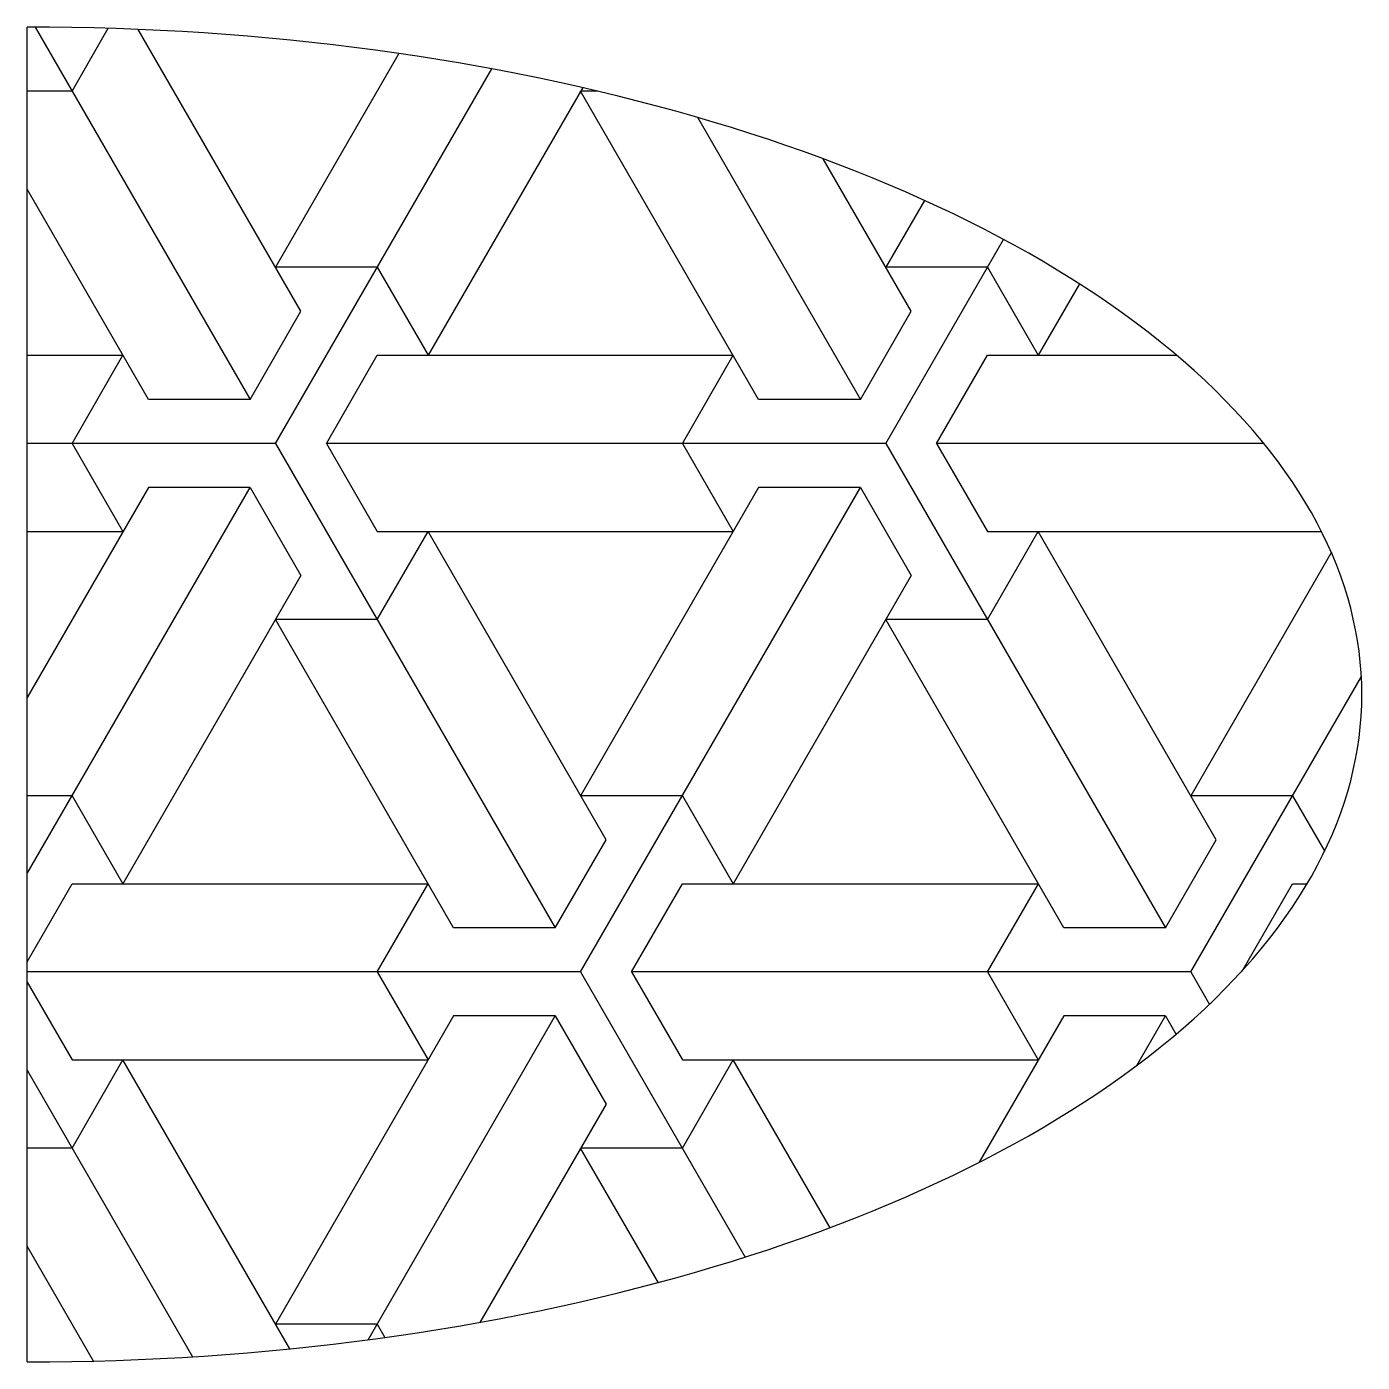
# Model space of a CAD drawing. Header units: millimetres. Extents: x 10 to 30, y 10 to 30.
import ezdxf

# ---------------------------------------------------------------- set-up
doc = ezdxf.new("R2010")
doc.units = ezdxf.units.MM
doc.layers.get('0').update_dxf_attribs({"lineweight": 25, "true_color": 0xffffff})

msp = doc.modelspace()

# ---------------------------------------------------------------- hatches: boundary and pattern name
h = msp.add_hatch()
h.set_pattern_fill('ESCHER', color=256, scale=0.3, style=0)
edge = h.paths.add_edge_path(flags=0)
edge.add_line((10, 10), (10, 30))
edge.add_ellipse((10, 20), major_axis=(20, 0), ratio=0.5, start_angle=-90, end_angle=90, ccw=False)

# ---------------------------------------------------------------- linework, layer by layer
msp.add_line((10, 10), (10, 30))
msp.add_ellipse((10, 20), major_axis=(20, 0), ratio=0.5, start_param=4.712389, end_param=7.853982)

doc.saveas('drawing.dxf')
